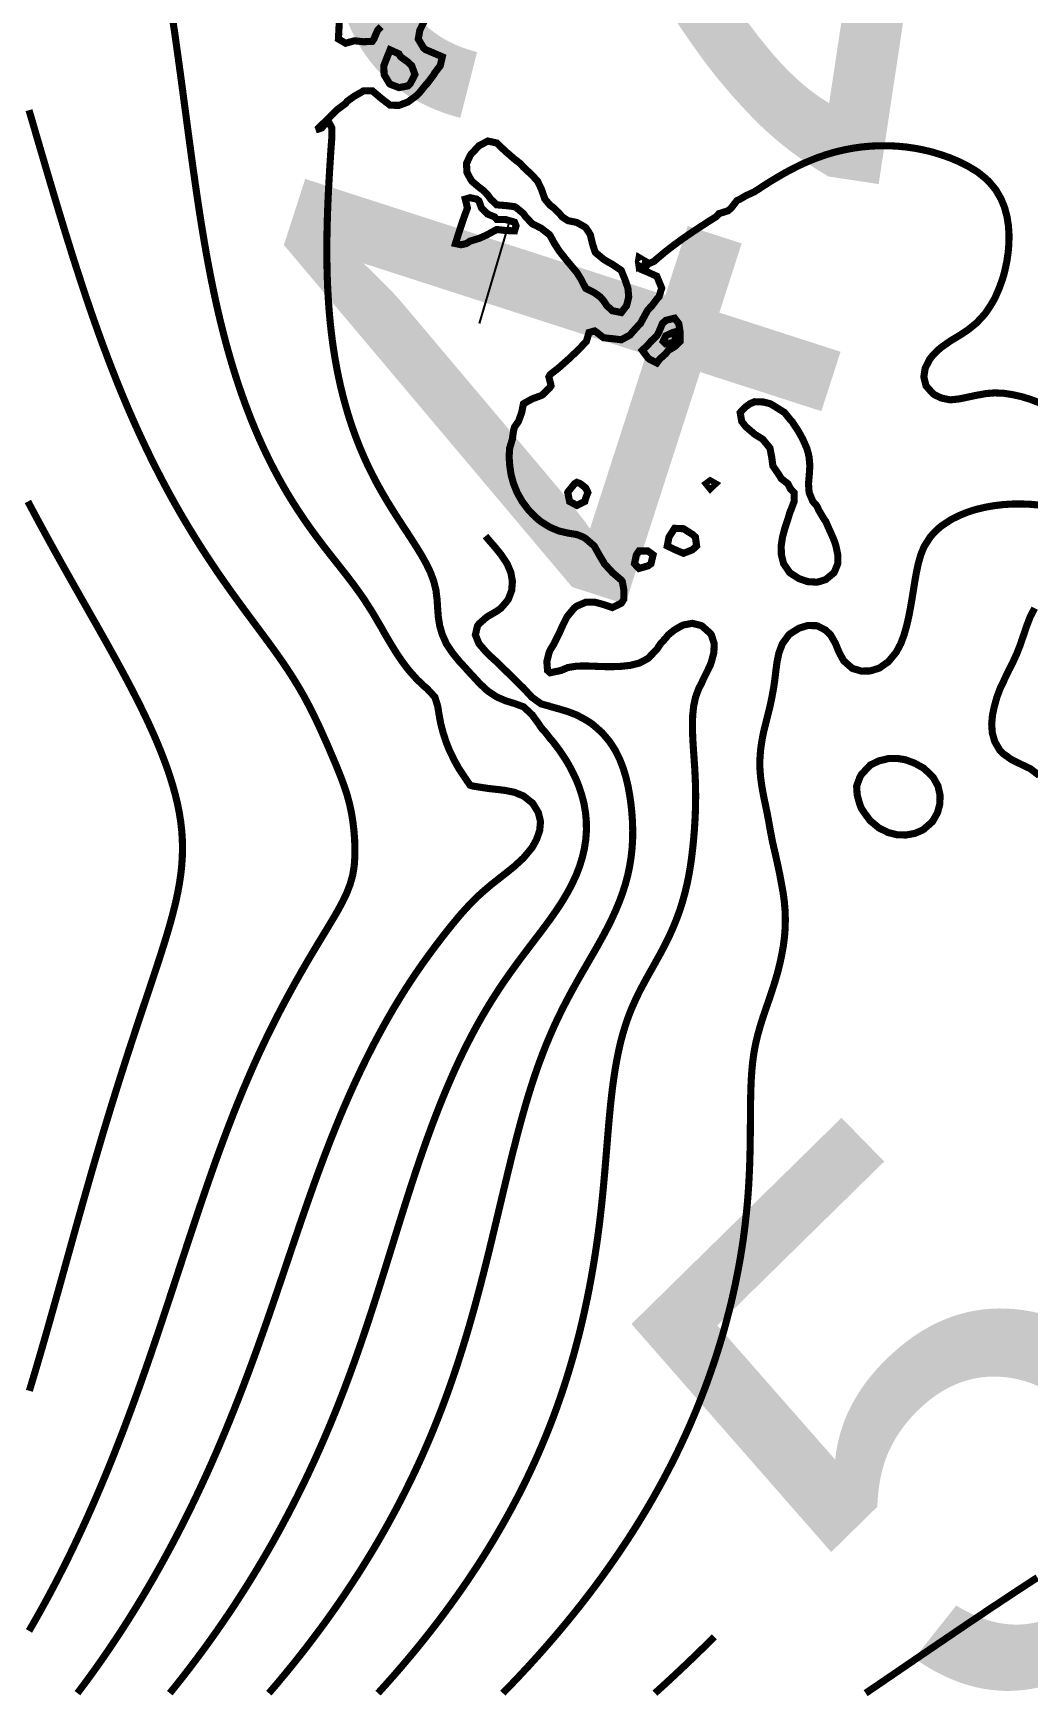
# Model space of a CAD drawing. Extents: x 570309 to 580772, y 150222 to 156182.
# Drawn here: x 572062 to 573181, y 150242 to 152113 of the extents above; entities that cross this region are included whole.
import ezdxf
from ezdxf.enums import TextEntityAlignment as Align

# ---------------------------------------------------------------- set-up
doc = ezdxf.new("R2010")
doc.units = 0
for name, color, linetype in [('Contour_Annotations', 2, 'CONTINUOUS'), ('Contour_Hachures', 3, 'CONTINUOUS'), ('Contour_Lines', 1, 'CONTINUOUS')]:
    doc.layers.add(name, color=color, linetype=linetype)
doc.styles.get("Standard").update_dxf_attribs({"font": 'txt', "width": 1.371482})

msp = doc.modelspace()

# ---------------------------------------------------------------- linework, layer by layer
at = {"layer": 'Contour_Hachures', "color": 7}
msp.add_line((572597.74, 151902.18), (572563.57, 151786.57), dxfattribs=at)
at = {"layer": 'Contour_Lines', "color": 7, "const_width": 8, "flags": 128}
for points in [[(572111.69, 150245.68), (572113.28, 150247.8), (572119.2, 150255.68), (572123.28, 150261.26), (572126.55, 150265.69), (572133.29, 150275.09), (572133.72, 150275.69), (572140.74, 150285.7), (572143.29, 150289.43), (572147.61, 150295.7), (572153.29, 150304.18), (572154.32, 150305.7), (572160.9, 150315.71), (572163.3, 150319.46), (572167.33, 150325.71), (572173.3, 150335.2), (572173.63, 150335.72), (572179.8, 150345.72), (572183.31, 150351.55), (572185.84, 150355.73), (572191.75, 150365.73), (572193.31, 150368.43), (572197.55, 150375.74), (572203.22, 150385.74), (572203.31, 150385.91), (572208.79, 150395.75), (572213.32, 150404.08), (572214.23, 150405.75), (572219.58, 150415.75), (572223.32, 150422.92), (572224.81, 150425.76), (572229.94, 150435.76), (572233.33, 150442.5), (572234.97, 150445.77), (572239.9, 150455.77), (572243.33, 150462.87), (572244.74, 150465.78), (572249.48, 150475.78), (572253.34, 150484.08), (572254.13, 150485.79), (572258.7, 150495.79), (572263.17, 150505.79), (572263.34, 150506.18), (572267.57, 150515.8), (572271.88, 150525.8), (572273.34, 150529.27), (572276.12, 150535.81), (572280.28, 150545.81), (572283.35, 150553.33), (572284.36, 150555.82), (572288.38, 150565.82), (572292.34, 150575.83), (572293.35, 150578.44), (572296.23, 150585.83), (572300.05, 150595.84), (572303.36, 150604.59), (572303.83, 150605.84), (572307.54, 150615.84), (572311.21, 150625.85), (572313.36, 150631.78), (572314.84, 150635.85), (572318.41, 150645.86), (572321.95, 150655.86), (572323.36, 150659.88), (572325.46, 150665.87), (572328.93, 150675.87), (572332.38, 150685.88), (572333.37, 150688.76), (572335.8, 150695.88), (572339.21, 150705.89), (572342.61, 150715.89), (572343.37, 150718.14), (572345.99, 150725.89), (572349.37, 150735.9), (572352.76, 150745.9), (572353.38, 150747.7), (572356.15, 150755.91), (572359.56, 150765.91), (572362.99, 150775.92), (572363.38, 150777.04), (572366.44, 150785.92), (572369.92, 150795.93), (572373.38, 150805.75), (572373.45, 150805.93), (572377, 150815.93), (572380.61, 150825.94), (572383.39, 150833.49), (572384.28, 150835.94), (572388.01, 150845.95), (572391.81, 150855.95), (572393.39, 150860.02), (572395.68, 150865.96), (572399.64, 150875.96), (572403.4, 150885.22), (572403.7, 150885.97), (572407.83, 150895.97), (572412.08, 150905.98), (572413.4, 150908.98), (572416.44, 150915.98), (572420.91, 150925.98), (572423.4, 150931.4), (572425.5, 150935.99), (572430.22, 150945.99), (572433.41, 150952.54), (572435.08, 150956), (572440.07, 150966), (572443.41, 150972.49), (572445.21, 150976.01), (572450.5, 150986.01), (572453.42, 150991.35), (572455.96, 150996.02), (572461.59, 151006.02), (572463.42, 151009.17), (572467.39, 151016.03), (572473.42, 151026.02), (572473.43, 151026.03), (572479.64, 151036.03), (572483.43, 151041.9), (572486.1, 151046.04), (572492.82, 151056.04), (572493.43, 151056.93), (572499.75, 151066.05), (572503.44, 151071.19), (572506.94, 151076.05), (572513.44, 151084.82), (572514.37, 151086.06), (572522, 151096.06), (572523.44, 151097.93), (572529.87, 151106.07), (572533.45, 151110.54), (572538.04, 151116.07), (572543.45, 151122.46), (572546.68, 151126.07), (572553.46, 151133.43), (572556.06, 151136.08), (572563.46, 151143.26), (572566.54, 151146.08), (572573.46, 151152.04), (572578.32, 151156.09), (572583.47, 151160.1), (572591.03, 151166.09), (572593.47, 151167.91), (572603.48, 151176.03), (572603.55, 151176.1), (572613.48, 151185.26), (572614.21, 151186.1), (572622.52, 151196.11), (572623.48, 151197.41), (572628.23, 151206.11), (572631.72, 151216.12), (572632.67, 151226.12), (572630.29, 151236.12), (572624.27, 151246.13), (572623.48, 151247.09), (572613.48, 151255.05), (572610.65, 151256.13), (572603.48, 151259.08), (572593.47, 151261.16), (572583.47, 151262.37), (572573.46, 151263.5), (572563.46, 151265.04), (572556.57, 151266.14), (572553.46, 151267.04), (572547.21, 151276.14), (572543.45, 151281.96), (572540.65, 151286.15), (572535.06, 151296.15), (572533.45, 151299.78), (572530.27, 151306.16), (572526.29, 151316.16), (572523.44, 151325.06), (572523.05, 151326.17), (572520.46, 151336.17), (572518.58, 151346.17), (572516.96, 151356.18), (572513.86, 151366.18), (572513.44, 151366.68), (572504.59, 151376.19), (572503.44, 151376.92), (572493.58, 151386.19), (572493.43, 151386.33), (572484.7, 151396.2), (572483.43, 151397.74), (572477.08, 151406.2), (572473.42, 151411.56), (572470.32, 151416.21), (572464.17, 151426.21), (572463.42, 151427.52), (572458.21, 151436.21), (572453.42, 151444.77), (572452.55, 151446.22), (572446.66, 151456.22), (572443.41, 151461.76), (572440.57, 151466.23), (572434.12, 151476.23), (572433.41, 151477.3), (572427.1, 151486.24), (572423.4, 151491.36), (572419.71, 151496.24), (572413.4, 151504.51), (572412.03, 151506.25), (572404.15, 151516.25), (572403.4, 151517.22), (572396.23, 151526.26), (572393.39, 151529.92), (572388.44, 151536.26), (572383.39, 151542.95), (572380.88, 151546.26), (572373.59, 151556.27), (572373.38, 151556.56), (572366.56, 151566.27), (572363.38, 151571.02), (572359.86, 151576.28), (572353.49, 151586.28), (572353.38, 151586.48), (572347.39, 151596.29), (572343.37, 151603.24), (572341.6, 151606.29), (572336.08, 151616.3), (572333.37, 151621.47), (572330.82, 151626.3), (572325.81, 151636.31), (572323.36, 151641.45), (572321.04, 151646.31), (572316.48, 151656.31), (572313.36, 151663.55), (572312.15, 151666.32), (572308, 151676.32), (572304.06, 151686.33), (572303.36, 151688.23), (572300.29, 151696.33), (572296.69, 151706.34), (572293.35, 151716.11), (572293.27, 151716.34), (572289.98, 151726.35), (572286.85, 151736.35), (572283.87, 151746.35), (572283.35, 151748.21), (572281.01, 151756.36), (572278.27, 151766.36), (572275.66, 151776.37), (572273.34, 151785.68), (572273.17, 151786.37), (572270.76, 151796.38), (572268.47, 151806.38), (572266.27, 151816.39), (572264.16, 151826.39), (572263.34, 151830.49), (572262.13, 151836.4), (572260.18, 151846.4), (572258.3, 151856.4), (572256.49, 151866.41), (572254.75, 151876.41), (572253.34, 151884.79), (572253.06, 151886.42), (572251.41, 151896.42), (572249.82, 151906.43), (572248.28, 151916.43), (572246.77, 151926.44), (572245.3, 151936.44), (572243.86, 151946.45), (572243.33, 151950.26), (572242.45, 151956.45), (572241.06, 151966.45), (572239.68, 151976.46), (572238.33, 151986.46), (572236.98, 151996.47), (572235.65, 152006.47), (572234.32, 152016.48), (572233.33, 152023.96), (572232.99, 152026.48), (572231.65, 152036.49), (572230.32, 152046.49), (572228.98, 152056.49), (572227.62, 152066.5), (572226.26, 152076.5), (572224.88, 152086.51), (572223.49, 152096.51), (572223.32, 152097.7), (572222.07, 152106.52), (572220.64, 152116.52), (572219.18, 152126.53)], [(572215.62, 150245.68), (572223.32, 150255.25), (572223.67, 150255.68), (572231.55, 150265.69), (572233.33, 150268), (572239.27, 150275.69), (572243.33, 150281.09), (572246.82, 150285.7), (572253.34, 150294.53), (572254.21, 150295.7), (572261.44, 150305.7), (572263.34, 150308.39), (572268.53, 150315.71), (572273.34, 150322.67), (572275.46, 150325.71), (572282.25, 150335.72), (572283.35, 150337.38), (572288.9, 150345.72), (572293.35, 150352.59), (572295.4, 150355.73), (572301.76, 150365.73), (572303.36, 150368.3), (572307.99, 150375.74), (572313.36, 150384.55), (572314.08, 150385.74), (572320.05, 150395.75), (572323.36, 150401.44), (572325.89, 150405.75), (572331.59, 150415.75), (572333.37, 150418.95), (572337.18, 150425.76), (572342.63, 150435.76), (572343.37, 150437.16), (572347.97, 150445.77), (572353.18, 150455.77), (572353.38, 150456.15), (572358.29, 150465.78), (572363.27, 150475.78), (572363.38, 150476.01), (572368.14, 150485.79), (572372.9, 150495.79), (572373.38, 150496.83), (572377.55, 150505.79), (572382.1, 150515.8), (572383.39, 150518.71), (572386.54, 150525.8), (572390.88, 150535.81), (572393.39, 150541.74), (572395.12, 150545.81), (572399.27, 150555.82), (572403.32, 150565.82), (572403.4, 150566.02), (572407.28, 150575.83), (572411.16, 150585.83), (572413.4, 150591.74), (572414.95, 150595.84), (572418.67, 150605.84), (572422.3, 150615.84), (572423.4, 150618.92), (572425.87, 150625.85), (572429.37, 150635.85), (572432.81, 150645.86), (572433.41, 150647.63), (572436.19, 150655.86), (572439.52, 150665.87), (572442.79, 150675.87), (572443.41, 150677.78), (572446.03, 150685.88), (572449.23, 150695.88), (572452.4, 150705.89), (572453.42, 150709.13), (572455.54, 150715.89), (572458.66, 150725.89), (572461.76, 150735.9), (572463.42, 150741.23), (572464.86, 150745.9), (572467.96, 150755.91), (572471.06, 150765.91), (572473.42, 150773.48), (572474.18, 150775.92), (572477.31, 150785.92), (572480.47, 150795.93), (572483.43, 150805.2), (572483.66, 150805.93), (572486.88, 150815.93), (572490.16, 150825.94), (572493.43, 150835.76), (572493.49, 150835.94), (572496.88, 150845.95), (572500.33, 150855.95), (572503.44, 150864.72), (572503.87, 150865.96), (572507.48, 150875.96), (572511.19, 150885.97), (572513.44, 150891.85), (572515, 150895.97), (572518.9, 150905.98), (572522.95, 150915.98), (572523.44, 150917.16), (572527.1, 150925.98), (572531.4, 150935.99), (572533.45, 150940.57), (572535.84, 150945.99), (572540.44, 150956), (572543.45, 150962.25), (572545.23, 150966), (572550.19, 150976.01), (572553.46, 150982.28), (572555.37, 150986.01), (572560.76, 150996.02), (572563.46, 151000.79), (572566.38, 151006.02), (572572.28, 151016.03), (572573.46, 151017.94), (572578.41, 151026.03), (572583.47, 151033.87), (572584.84, 151036.03), (572591.54, 151046.04), (572593.47, 151048.78), (572598.5, 151056.04), (572603.48, 151062.87), (572605.74, 151066.05), (572613.21, 151076.05), (572613.48, 151076.4), (572620.76, 151086.06), (572623.48, 151089.54), (572628.38, 151096.06), (572633.49, 151102.69), (572635.96, 151106.07), (572643.37, 151116.07), (572643.49, 151116.23), (572650.34, 151126.07), (572653.5, 151130.71), (572656.9, 151136.08), (572662.91, 151146.08), (572663.5, 151147.12), (572668.19, 151156.09), (572672.84, 151166.09), (572673.5, 151167.73), (572676.68, 151176.1), (572679.77, 151186.1), (572682.08, 151196.11), (572683.51, 151205.52), (572683.6, 151206.11), (572684.31, 151216.12), (572684.22, 151226.12), (572683.51, 151234.11), (572683.33, 151236.12), (572681.62, 151246.13), (572679.08, 151256.13), (572675.75, 151266.14), (572673.5, 151271.7), (572671.59, 151276.14), (572666.62, 151286.15), (572663.5, 151291.67), (572660.83, 151296.15), (572654.19, 151306.16), (572653.5, 151307.04), (572646.6, 151316.16), (572643.49, 151319.59), (572638.49, 151326.17), (572633.49, 151331.63), (572630.59, 151336.17), (572623.48, 151345.93), (572623.38, 151346.17), (572613.48, 151355.4), (572610.99, 151356.18), (572603.48, 151359.01), (572593.47, 151362.02), (572583.84, 151366.18), (572583.47, 151366.38), (572573.46, 151372.94), (572569.88, 151376.19), (572563.46, 151382.28), (572559.96, 151386.19), (572553.46, 151393.15), (572550.7, 151396.2), (572543.45, 151404.19), (572541.52, 151406.2), (572533.45, 151416.08), (572533.34, 151416.21), (572526.71, 151426.21), (572523.44, 151433.74), (572522.24, 151436.21), (572519.29, 151446.22), (572517.7, 151456.22), (572516.92, 151466.23), (572516.31, 151476.23), (572515.07, 151486.24), (572513.44, 151493.01), (572512.64, 151496.24), (572508.96, 151506.25), (572504.14, 151516.25), (572503.44, 151517.5), (572498.52, 151526.26), (572493.43, 151534.57), (572492.38, 151536.26), (572485.94, 151546.26), (572483.43, 151550.13), (572479.37, 151556.27), (572473.42, 151565.44), (572472.88, 151566.27), (572466.46, 151576.28), (572463.42, 151581.27), (572460.3, 151586.28), (572454.42, 151596.29), (572453.42, 151598.11), (572448.82, 151606.29), (572443.59, 151616.3), (572443.41, 151616.67), (572438.64, 151626.3), (572434.06, 151636.31), (572433.41, 151637.86), (572429.76, 151646.31), (572425.8, 151656.31), (572423.4, 151662.88), (572422.12, 151666.32), (572418.71, 151676.32), (572415.58, 151686.33), (572413.4, 151693.96), (572412.7, 151696.33), (572410.05, 151706.34), (572407.63, 151716.34), (572405.43, 151726.35), (572403.44, 151736.35), (572403.4, 151736.6), (572401.63, 151746.35), (572400.01, 151756.36), (572398.58, 151766.36), (572397.31, 151776.37), (572396.2, 151786.37), (572395.25, 151796.38), (572394.44, 151806.38), (572393.78, 151816.39), (572393.39, 151823.63), (572393.24, 151826.39), (572392.83, 151836.4), (572392.54, 151846.4), (572392.36, 151856.4), (572392.28, 151866.41), (572392.3, 151876.41), (572392.42, 151886.42), (572392.62, 151896.42), (572392.9, 151906.43), (572393.25, 151916.43), (572393.39, 151919.99), (572393.66, 151926.44), (572394.14, 151936.44), (572394.67, 151946.45), (572395.24, 151956.45), (572395.86, 151966.45), (572396.51, 151976.46), (572397.18, 151986.46), (572397.98, 151996.47), (572397.93, 152006.47), (572393.39, 152014.91), (572386.51, 152006.47), (572383.39, 152005.47), (572383.04, 152006.47), (572383.39, 152006.81), (572393.25, 152016.48), (572393.39, 152016.62), (572403.21, 152026.48), (572403.4, 152026.65), (572413.4, 152034.06), (572415.18, 152036.49), (572423.4, 152042.36), (572430.77, 152046.49), (572433.41, 152048.12), (572443.41, 152048.3), (572445.5, 152046.49), (572453.42, 152039.77), (572457.73, 152036.49), (572463.42, 152032.12), (572473.42, 152031.86), (572483.43, 152035.68), (572484.57, 152036.49), (572493.43, 152043), (572496.73, 152046.49), (572503.44, 152054.78), (572505.17, 152056.49), (572512.7, 152066.5), (572513.44, 152068.14), (572519.86, 152076.5), (572522.17, 152086.51), (572513.44, 152090.31), (572503.44, 152094.51), (572501.09, 152096.51), (572495.14, 152106.52), (572496.9, 152116.52), (572501.88, 152126.53)], [(572453.42, 152120.32), (572449.47, 152116.52), (572445.14, 152106.52), (572443.41, 152103.92), (572433.41, 152103.44), (572423.4, 152104.56), (572413.4, 152101.8), (572405.3, 152106.52), (572405.82, 152116.52), (572406.3, 152126.53)], [(572463.42, 152055.77), (572462.69, 152056.49), (572456.69, 152066.5), (572456.36, 152076.5), (572460.29, 152086.51), (572463.42, 152094.36), (572473.42, 152089.82), (572475.25, 152086.51), (572483.43, 152080.65), (572487.76, 152076.5), (572491.39, 152066.5), (572486.17, 152056.49), (572483.43, 152053.8), (572473.42, 152051.85), (572463.42, 152055.77)], [(572057.16, 150315.71), (572062.95, 150325.71), (572063.26, 150326.26), (572068.62, 150335.72), (572073.26, 150344.1), (572074.16, 150345.72), (572079.59, 150355.73), (572083.27, 150362.65), (572084.91, 150365.73), (572090.12, 150375.74), (572093.27, 150381.93), (572095.22, 150385.74), (572100.22, 150395.75), (572103.27, 150402), (572105.12, 150405.75), (572109.92, 150415.75), (572113.28, 150422.89), (572114.63, 150425.76), (572119.25, 150435.76), (572123.28, 150444.66), (572123.79, 150445.77), (572128.24, 150455.77), (572132.61, 150465.78), (572133.29, 150467.37), (572136.89, 150475.78), (572141.11, 150485.79), (572143.29, 150491.06), (572145.25, 150495.79), (572149.32, 150505.79), (572153.29, 150515.71), (572153.33, 150515.8), (572157.27, 150525.8), (572161.15, 150535.81), (572163.3, 150541.43), (572164.97, 150545.81), (572168.74, 150555.82), (572172.45, 150565.82), (572173.3, 150568.14), (572176.11, 150575.83), (572179.73, 150585.83), (572183.31, 150595.83), (572183.31, 150595.84), (572186.83, 150605.84), (572190.33, 150615.84), (572193.31, 150624.46), (572193.79, 150625.85), (572197.21, 150635.85), (572200.61, 150645.86), (572203.31, 150653.88), (572203.98, 150655.86), (572207.33, 150665.87), (572210.66, 150675.87), (572213.32, 150683.89), (572213.98, 150685.88), (572217.27, 150695.88), (572220.57, 150705.89), (572223.32, 150714.26), (572223.86, 150715.89), (572227.14, 150725.89), (572230.42, 150735.9), (572233.33, 150744.7), (572233.72, 150745.9), (572237.01, 150755.91), (572240.33, 150765.91), (572243.33, 150774.91), (572243.67, 150775.92), (572247.01, 150785.92), (572250.39, 150795.93), (572253.34, 150804.55), (572253.81, 150805.93), (572257.24, 150815.93), (572260.72, 150825.94), (572263.34, 150833.36), (572264.25, 150835.94), (572267.81, 150845.95), (572271.44, 150855.95), (572273.34, 150861.11), (572275.12, 150865.96), (572278.87, 150875.96), (572282.69, 150885.97), (572283.35, 150887.66), (572286.57, 150895.97), (572290.54, 150905.98), (572293.35, 150912.9), (572294.6, 150915.98), (572298.74, 150925.98), (572302.99, 150935.99), (572303.36, 150936.83), (572307.32, 150945.99), (572311.79, 150956), (572313.36, 150959.45), (572316.35, 150966), (572321.04, 150976.01), (572323.36, 150980.84), (572325.85, 150986.01), (572330.79, 150996.02), (572333.37, 151001.12), (572335.85, 151006.02), (572341.03, 151016.03), (572343.37, 151020.43), (572346.34, 151026.03), (572351.78, 151036.03), (572353.38, 151038.91), (572357.32, 151046.04), (572363.01, 151056.04), (572363.38, 151056.69), (572368.77, 151066.05), (572373.38, 151073.88), (572374.67, 151076.05), (572380.64, 151086.06), (572383.39, 151090.61), (572386.69, 151096.06), (572392.79, 151106.07), (572393.39, 151107.07), (572398.78, 151116.07), (572403.4, 151123.97), (572404.61, 151126.07), (572410.01, 151136.08), (572413.4, 151143.12), (572414.79, 151146.08), (572418.64, 151156.09), (572421.39, 151166.09), (572423.03, 151176.1), (572423.4, 151181.01), (572423.76, 151186.1), (572423.88, 151196.11), (572423.51, 151206.11), (572423.4, 151207.5), (572422.73, 151216.12), (572421.57, 151226.12), (572419.95, 151236.12), (572417.8, 151246.13), (572415.08, 151256.13), (572413.4, 151261.39), (572411.8, 151266.14), (572408.09, 151276.14), (572404.12, 151286.15), (572403.4, 151287.93), (572399.92, 151296.15), (572395.64, 151306.16), (572393.39, 151311.41), (572391.28, 151316.16), (572386.81, 151326.17), (572383.39, 151333.71), (572382.23, 151336.17), (572377.41, 151346.17), (572373.38, 151354.25), (572372.39, 151356.18), (572367.01, 151366.18), (572363.38, 151372.61), (572361.31, 151376.19), (572355.23, 151386.19), (572353.38, 151389.1), (572348.79, 151396.2), (572343.37, 151404.24), (572342.04, 151406.2), (572335.01, 151416.21), (572333.37, 151418.47), (572327.77, 151426.21), (572323.36, 151432.18), (572320.4, 151436.21), (572313.36, 151445.7), (572312.98, 151446.22), (572305.53, 151456.22), (572303.36, 151459.14), (572298.14, 151466.23), (572293.35, 151472.75), (572290.83, 151476.23), (572283.64, 151486.24), (572283.35, 151486.65), (572276.56, 151496.24), (572273.34, 151500.88), (572269.64, 151506.25), (572263.34, 151515.58), (572262.89, 151516.25), (572256.27, 151526.26), (572253.34, 151530.8), (572249.82, 151536.26), (572243.55, 151546.26), (572243.33, 151546.62), (572237.41, 151556.27), (572233.33, 151563.11), (572231.44, 151566.27), (572225.62, 151576.28), (572223.32, 151580.34), (572219.96, 151586.28), (572214.45, 151596.29), (572213.32, 151598.39), (572209.06, 151606.29), (572203.84, 151616.3), (572203.31, 151617.33), (572198.72, 151626.3), (572193.76, 151636.31), (572193.31, 151637.24), (572188.9, 151646.31), (572184.18, 151656.31), (572183.31, 151658.23), (572179.56, 151666.32), (572175.06, 151676.32), (572173.3, 151680.35), (572170.66, 151686.33), (572166.37, 151696.33), (572163.3, 151703.69), (572162.18, 151706.34), (572158.07, 151716.34), (572154.07, 151726.35), (572153.29, 151728.33), (572150.13, 151736.35), (572146.28, 151746.35), (572143.29, 151754.33), (572142.52, 151756.36), (572138.81, 151766.36), (572135.19, 151776.37), (572133.29, 151781.74), (572131.62, 151786.37), (572128.11, 151796.38), (572124.67, 151806.38), (572123.28, 151810.52), (572121.28, 151816.39), (572117.94, 151826.39), (572114.65, 151836.4), (572113.28, 151840.67), (572111.4, 151846.4), (572108.19, 151856.4), (572105.03, 151866.41), (572103.27, 151872.05), (572101.9, 151876.41), (572098.79, 151886.42), (572095.72, 151896.42), (572093.27, 151904.49), (572092.67, 151906.43), (572089.64, 151916.43), (572086.64, 151926.44), (572083.66, 151936.44), (572083.27, 151937.78), (572080.68, 151946.45), (572077.72, 151956.45), (572074.78, 151966.45), (572073.26, 151971.67), (572071.84, 151976.46), (572068.91, 151986.46), (572065.98, 151996.47), (572063.26, 152005.81), (572063.06, 152006.47), (572060.13, 152016.48), (572057.2, 152026.48)], [(573193.72, 151697.39), (573183.71, 151701.2), (573173.71, 151704.26), (573164.31, 151706.34), (573163.7, 151706.5), (573153.7, 151708.03), (573143.69, 151708.44), (573133.69, 151707.67), (573126.75, 151706.34), (573123.69, 151705.87), (573113.68, 151703.73), (573103.68, 151701.65), (573093.67, 151700.61), (573083.67, 151702.64), (573075.94, 151706.34), (573073.67, 151708.19), (573066.41, 151716.34), (573063.94, 151726.35), (573065.46, 151736.35), (573070.57, 151746.35), (573073.67, 151750.2), (573079.65, 151756.36), (573083.67, 151759.73), (573093.03, 151766.36), (573093.67, 151766.79), (573103.68, 151772.83), (573109.07, 151776.37), (573113.68, 151779.42), (573122.26, 151786.37), (573123.69, 151787.59), (573131.8, 151796.38), (573133.69, 151798.63), (573138.86, 151806.38), (573143.69, 151814.75), (573144.47, 151816.39), (573148.79, 151826.39), (573152.39, 151836.4), (573153.7, 151840.71), (573155.19, 151846.4), (573157.3, 151856.4), (573158.79, 151866.41), (573159.63, 151876.41), (573159.76, 151886.42), (573159.11, 151896.42), (573157.55, 151906.43), (573154.92, 151916.43), (573153.7, 151919.57), (573150.91, 151926.44), (573145.15, 151936.44), (573143.69, 151938.36), (573136.89, 151946.45), (573133.69, 151949.44), (573125.03, 151956.45), (573123.69, 151957.38), (573113.68, 151963.46), (573107.8, 151966.45), (573103.68, 151968.51), (573093.67, 151972.74), (573083.67, 151976.26), (573082.94, 151976.46), (573073.67, 151979.28), (573063.66, 151981.73), (573053.66, 151983.65), (573043.65, 151985.08), (573033.65, 151986.02), (573024.16, 151986.46), (573023.65, 151986.49), (573013.64, 151986.48), (573013.22, 151986.46), (573003.64, 151986), (572993.63, 151985.05), (572983.63, 151983.61), (572973.63, 151981.68), (572963.62, 151979.24), (572954.13, 151976.46), (572953.62, 151976.3), (572943.61, 151972.79), (572933.61, 151968.78), (572928.35, 151966.45), (572923.61, 151964.22), (572913.6, 151959.15), (572908.6, 151956.45), (572903.6, 151953.6), (572893.59, 151947.67), (572891.59, 151946.45), (572883.59, 151941.4), (572876.04, 151936.44), (572873.59, 151934.81), (572863.58, 151930.2), (572857.24, 151926.44), (572853.58, 151924.73), (572847.27, 151916.43), (572843.57, 151913.25), (572833.57, 151910.15), (572829.94, 151906.43), (572823.57, 151902.45), (572814.3, 151896.42), (572813.56, 151895.96), (572803.56, 151889.39), (572799.3, 151886.42), (572793.55, 151882.54), (572785.12, 151876.41), (572783.55, 151875.3), (572773.55, 151867.58), (572772.13, 151866.41), (572763.54, 151859.21), (572760.47, 151856.4), (572753.54, 151853.45), (572748.29, 151846.4), (572753.54, 151844.21), (572763.54, 151839.62), (572764.84, 151836.4), (572769.01, 151826.39), (572765.93, 151816.39), (572763.54, 151813.92), (572757.92, 151806.38), (572753.54, 151801.96), (572750.41, 151796.38), (572745, 151786.37), (572743.53, 151785.06), (572735.72, 151776.37), (572733.53, 151773.61), (572723.53, 151768.18), (572713.52, 151769.41), (572703.52, 151770.51), (572696.15, 151776.37), (572693.51, 151778.14), (572687.21, 151776.37), (572684.27, 151766.36), (572683.51, 151765.58), (572674.79, 151756.36), (572673.5, 151755.17), (572664.15, 151746.35), (572663.5, 151745.82), (572653.5, 151736.92), (572652.93, 151736.35), (572643.49, 151729.07), (572642.07, 151726.35), (572643.49, 151721.02), (572644.52, 151716.34), (572643.49, 151714.81), (572634.99, 151706.34), (572633.49, 151705.47), (572623.48, 151701.8), (572613.64, 151696.33), (572613.48, 151696.18), (572611.46, 151686.33), (572607.86, 151676.32), (572603.48, 151670.12), (572602.38, 151666.32), (572600.96, 151656.31), (572597.97, 151646.31), (572597.31, 151636.31), (572598.07, 151626.3), (572599.58, 151616.3), (572602.32, 151606.29), (572603.48, 151603.5), (572606.37, 151596.29), (572612.01, 151586.28), (572613.48, 151584.29), (572619.55, 151576.28), (572623.48, 151572.17), (572629.81, 151566.27), (572633.49, 151563.37), (572643.49, 151557.2), (572645.66, 151556.27), (572653.5, 151553.05), (572663.5, 151550.74), (572673.5, 151549.09), (572680.78, 151546.26), (572683.51, 151544.51), (572693.07, 151536.26), (572693.51, 151535.52), (572698.65, 151526.26), (572703.52, 151518.18), (572704.46, 151516.25), (572713.52, 151506.45), (572713.68, 151506.25), (572723.53, 151497.82), (572724.69, 151496.24), (572726.53, 151486.24), (572726.34, 151476.23), (572723.53, 151471.87), (572713.52, 151466.96), (572703.52, 151470.37), (572693.51, 151473.08), (572683.51, 151472.89), (572673.5, 151468.61), (572670.48, 151466.23), (572663.5, 151457.83), (572662.33, 151456.22), (572657.34, 151446.22), (572653.5, 151437.58), (572652.8, 151436.21), (572647.85, 151426.21), (572643.49, 151419.03), (572642.32, 151416.21), (572639.81, 151406.2), (572640.56, 151396.2), (572643.49, 151393.61), (572653.5, 151395.67), (572655.77, 151396.2), (572663.5, 151399.48), (572673.5, 151401.07), (572683.51, 151401.27), (572693.51, 151400.91), (572703.52, 151400.53), (572713.52, 151400.44), (572723.53, 151400.82), (572733.53, 151401.95), (572743.53, 151404.45), (572747.23, 151406.2), (572753.54, 151409.69), (572759.92, 151416.21), (572763.54, 151419.81), (572767.65, 151426.21), (572773.55, 151432.56), (572776.43, 151436.21), (572783.55, 151441.91), (572791.06, 151446.22), (572793.55, 151447.38), (572803.56, 151449.22), (572813.56, 151446.65), (572814.32, 151446.22), (572823.57, 151438.02), (572824.88, 151436.21), (572828.11, 151426.21), (572827.66, 151416.21), (572825.06, 151406.2), (572823.57, 151402.09), (572820.75, 151396.2), (572815.73, 151386.19), (572813.56, 151381.13), (572810.81, 151376.19), (572807.11, 151366.18), (572804.97, 151356.18), (572803.9, 151346.17), (572803.56, 151336.17), (572803.71, 151326.17), (572804.17, 151316.16), (572804.81, 151306.16), (572805.5, 151296.15), (572806.16, 151286.15), (572806.7, 151276.14), (572807.05, 151266.14), (572807.19, 151256.13), (572807.13, 151246.13), (572806.85, 151236.12), (572806.38, 151226.12), (572805.72, 151216.12), (572804.9, 151206.11), (572803.9, 151196.11), (572803.56, 151193.32), (572802.71, 151186.1), (572801.3, 151176.1), (572799.61, 151166.09), (572797.59, 151156.09), (572795.18, 151146.08), (572793.55, 151140.28), (572792.4, 151136.08), (572789.24, 151126.07), (572785.57, 151116.07), (572783.55, 151111.19), (572781.47, 151106.07), (572776.93, 151096.06), (572773.55, 151089.36), (572771.92, 151086.06), (572766.61, 151076.05), (572763.54, 151070.63), (572761.04, 151066.05), (572755.39, 151056.04), (572753.54, 151052.79), (572749.86, 151046.04), (572744.53, 151036.03), (572743.53, 151034.04), (572739.66, 151026.03), (572735.21, 151016.03), (572733.53, 151011.77), (572731.28, 151006.02), (572727.86, 150996.02), (572724.86, 150986.01), (572723.53, 150980.82), (572722.28, 150976.01), (572720.06, 150966), (572718.12, 150956), (572716.41, 150945.99), (572714.9, 150935.99), (572713.55, 150925.98), (572713.52, 150925.74), (572712.37, 150915.98), (572711.31, 150905.98), (572710.33, 150895.97), (572709.42, 150885.97), (572708.57, 150875.96), (572707.74, 150865.96), (572706.93, 150855.95), (572706.11, 150845.95), (572705.28, 150835.94), (572704.4, 150825.94), (572703.52, 150816.32), (572703.48, 150815.93), (572702.53, 150805.93), (572701.5, 150795.93), (572700.4, 150785.92), (572699.23, 150775.92), (572697.96, 150765.91), (572696.6, 150755.91), (572695.15, 150745.9), (572693.6, 150735.9), (572693.51, 150735.38), (572691.98, 150725.89), (572690.25, 150715.89), (572688.42, 150705.89), (572686.48, 150695.88), (572684.43, 150685.88), (572683.51, 150681.62), (572682.28, 150675.87), (572680.03, 150665.87), (572677.65, 150655.86), (572675.14, 150645.86), (572673.5, 150639.64), (572672.52, 150635.85), (572669.79, 150625.85), (572666.91, 150615.84), (572663.9, 150605.84), (572663.5, 150604.58), (572660.77, 150595.84), (572657.5, 150585.83), (572654.08, 150575.83), (572653.5, 150574.2), (572650.53, 150565.82), (572646.83, 150555.82), (572643.49, 150547.18), (572642.97, 150545.81), (572638.98, 150535.81), (572634.82, 150525.8), (572633.49, 150522.73), (572630.51, 150515.8), (572626.05, 150505.79), (572623.48, 150500.27), (572621.42, 150495.79), (572616.63, 150485.79), (572613.48, 150479.43), (572611.68, 150475.78), (572606.57, 150465.78), (572603.48, 150459.93), (572601.29, 150455.77), (572595.84, 150445.77), (572593.47, 150441.57), (572590.22, 150435.76), (572584.43, 150425.76), (572583.47, 150424.15), (572578.48, 150415.75), (572573.46, 150407.59), (572572.34, 150405.75), (572566.04, 150395.75), (572563.46, 150391.78), (572559.56, 150385.74), (572553.46, 150376.59), (572552.89, 150375.74), (572546.07, 150365.73), (572543.45, 150362.01), (572539.06, 150355.73), (572533.45, 150347.94), (572531.86, 150345.72), (572524.49, 150335.72), (572523.44, 150334.34), (572516.94, 150325.71), (572513.44, 150321.2), (572509.21, 150315.71), (572503.44, 150308.43), (572501.29, 150305.7), (572493.43, 150296.02), (572493.18, 150295.7), (572484.89, 150285.7), (572483.43, 150283.98), (572476.42, 150275.69), (572473.42, 150272.25), (572467.75, 150265.69), (572463.42, 150260.81), (572458.89, 150255.68), (572453.42, 150249.64), (572449.84, 150245.68)], [(572713.52, 151800.83), (572707.45, 151806.38), (572703.52, 151812.22), (572699.88, 151816.39), (572693.51, 151820.97), (572683.51, 151826.05), (572683.25, 151826.39), (572678.21, 151836.4), (572673.5, 151843.9), (572671.42, 151846.4), (572663.5, 151855.84), (572663.01, 151856.4), (572655.08, 151866.41), (572653.5, 151868.43), (572648.39, 151876.41), (572643.49, 151885.35), (572642.75, 151886.42), (572633.49, 151893.61), (572628.04, 151896.42), (572623.48, 151898.64), (572616.01, 151906.43), (572613.48, 151910.1), (572605.91, 151916.43), (572603.48, 151917.96), (572593.47, 151919.17), (572583.47, 151920.01), (572576.62, 151926.44), (572573.46, 151930.8), (572568.04, 151936.44), (572563.46, 151939.81), (572555.58, 151946.45), (572553.46, 151949.83), (572549.94, 151956.45), (572549.35, 151966.45), (572553.46, 151975.38), (572554.13, 151976.46), (572563.42, 151986.46), (572563.46, 151986.52), (572573.46, 151991.75), (572583.47, 151989.57), (572586.63, 151986.46), (572593.47, 151979.95), (572597.57, 151976.46), (572603.48, 151971.32), (572609.88, 151966.45), (572613.48, 151962.38), (572619.89, 151956.45), (572623.48, 151953.08), (572629.42, 151946.45), (572633.49, 151938.05), (572634.08, 151936.44), (572637.58, 151926.44), (572643.49, 151919.55), (572647.64, 151916.43), (572653.5, 151910.78), (572657.09, 151906.43), (572663.5, 151902.19), (572673.5, 151900.17), (572680.22, 151896.42), (572683.51, 151894.39), (572688.71, 151886.42), (572691.06, 151876.41), (572693.51, 151868.65), (572694.41, 151866.41), (572703.52, 151858.86), (572707.44, 151856.4), (572713.52, 151852.98), (572723.29, 151846.4), (572723.53, 151846.11), (572727.51, 151836.4), (572731, 151826.39), (572731.91, 151816.39), (572729.43, 151806.38), (572723.53, 151798.85), (572713.52, 151800.83)], [(572543.45, 151875.13), (572536.95, 151876.41), (572540.09, 151886.42), (572543.33, 151896.42), (572543.45, 151896.78), (572546.75, 151906.43), (572550.46, 151916.43), (572548.01, 151926.44), (572553.46, 151928.01), (572560.65, 151926.44), (572563.46, 151924.39), (572566.21, 151916.43), (572573.46, 151909.44), (572580.96, 151906.43), (572583.47, 151903.52), (572593.47, 151903.44), (572603.48, 151900.48), (572605.13, 151896.42), (572603.48, 151890.72), (572593.47, 151891.11), (572583.47, 151892.26), (572573.46, 151886.79), (572572.96, 151886.42), (572563.46, 151882.2), (572553.46, 151879.18), (572549.15, 151876.41), (572543.45, 151875.13)], [(572743.53, 151851.24), (572742.79, 151856.4), (572743.53, 151860.53), (572750.51, 151856.4), (572743.53, 151851.24)], [(572763.54, 151742.16), (572755.16, 151746.35), (572753.54, 151747.73), (572747.19, 151756.36), (572753.54, 151762.43), (572756.88, 151766.36), (572763.54, 151772.79), (572765.61, 151776.37), (572769.72, 151786.37), (572773.55, 151790.02), (572783.55, 151792.45), (572788.23, 151786.37), (572789.8, 151776.37), (572789.81, 151766.36), (572783.55, 151760.44), (572776.58, 151756.36), (572773.55, 151752.56), (572766.63, 151746.35), (572763.54, 151742.16)], [(572773.55, 151763.67), (572770.7, 151766.36), (572773.55, 151772.64), (572781.52, 151776.37), (572783.55, 151776.92), (572783.77, 151776.37), (572784.51, 151766.36), (572783.55, 151765.45), (572773.55, 151763.67)], [(572933.61, 151496.07), (572932.94, 151496.24), (572923.61, 151499.4), (572913.6, 151505.8), (572913.06, 151506.25), (572906.18, 151516.25), (572903.66, 151526.26), (572903.6, 151529.19), (572903.46, 151536.26), (572903.6, 151537.44), (572904.91, 151546.26), (572907.62, 151556.27), (572910.93, 151566.27), (572913.6, 151575.21), (572914.25, 151576.28), (572918.01, 151586.28), (572918, 151596.29), (572913.6, 151600.84), (572910.94, 151606.29), (572903.6, 151611.91), (572900.91, 151616.3), (572894.11, 151626.3), (572893.59, 151630), (572892.72, 151636.31), (572890.8, 151646.31), (572883.59, 151655.19), (572882.62, 151656.31), (572873.59, 151661.89), (572868.46, 151666.32), (572863.58, 151670.47), (572859.04, 151676.32), (572857.28, 151686.33), (572863.58, 151692.87), (572868.47, 151696.33), (572873.59, 151698.5), (572883.59, 151698.17), (572890.82, 151696.33), (572893.59, 151694.84), (572903.6, 151688.61), (572907.2, 151686.33), (572913.6, 151678.31), (572915.57, 151676.32), (572922.16, 151666.32), (572923.61, 151663.87), (572927.78, 151656.31), (572932.2, 151646.31), (572933.61, 151641.48), (572934.84, 151636.31), (572935.67, 151626.3), (572935.05, 151616.3), (572934.17, 151606.29), (572934.86, 151596.29), (572939.11, 151586.28), (572943.61, 151581.24), (572945.81, 151576.28), (572951.78, 151566.27), (572953.62, 151563.81), (572956.9, 151556.27), (572961.41, 151546.26), (572963.62, 151540.85), (572965.03, 151536.26), (572967.14, 151526.26), (572967.06, 151516.25), (572963.62, 151507.57), (572962.93, 151506.25), (572953.62, 151498.44), (572946.71, 151496.24), (572943.61, 151495.5), (572933.61, 151496.07)], [(572823.57, 151600.78), (572819.14, 151606.29), (572823.57, 151609.52), (572829.3, 151606.29), (572823.57, 151600.78)], [(572673.5, 151581.88), (572665.41, 151586.28), (572663.5, 151595.35), (572663.3, 151596.29), (572663.5, 151596.97), (572671.02, 151606.29), (572673.5, 151607.81), (572677.47, 151606.29), (572683.51, 151601.54), (572685.96, 151596.29), (572683.51, 151590.06), (572682.5, 151586.28), (572673.5, 151581.88)], [(572057.59, 150585.83), (572060.61, 150595.84), (572063.26, 150604.67), (572063.61, 150605.84), (572066.56, 150615.84), (572069.49, 150625.85), (572072.4, 150635.85), (572073.26, 150638.86), (572075.27, 150645.86), (572078.13, 150655.86), (572080.97, 150665.87), (572083.27, 150673.97), (572083.8, 150675.87), (572086.61, 150685.88), (572089.41, 150695.88), (572092.21, 150705.89), (572093.27, 150709.69), (572095, 150715.89), (572097.78, 150725.89), (572100.56, 150735.9), (572103.27, 150745.61), (572103.35, 150745.9), (572106.13, 150755.91), (572108.93, 150765.91), (572111.73, 150775.92), (572113.28, 150781.41), (572114.55, 150785.92), (572117.36, 150795.93), (572120.2, 150805.93), (572123.07, 150815.93), (572123.28, 150816.69), (572125.93, 150825.94), (572128.81, 150835.94), (572131.73, 150845.95), (572133.29, 150851.25), (572134.67, 150855.95), (572137.62, 150865.96), (572140.6, 150875.96), (572143.29, 150884.88), (572143.62, 150885.97), (572146.65, 150895.97), (572149.71, 150905.98), (572152.81, 150915.98), (572153.29, 150917.53), (572155.93, 150925.98), (572159.08, 150935.99), (572162.26, 150945.99), (572163.3, 150949.22), (572165.47, 150956), (572168.7, 150966), (572171.98, 150976.01), (572173.3, 150980.06), (572175.26, 150986.01), (572178.57, 150996.02), (572181.9, 151006.02), (572183.31, 151010.24), (572185.25, 151016.03), (572188.6, 151026.03), (572191.96, 151036.03), (572193.31, 151040.1), (572195.3, 151046.04), (572198.63, 151056.04), (572201.94, 151066.05), (572203.31, 151070.32), (572205.19, 151076.05), (572208.37, 151086.06), (572211.47, 151096.06), (572213.32, 151102.32), (572214.45, 151106.07), (572217.27, 151116.07), (572219.91, 151126.07), (572222.34, 151136.08), (572223.32, 151140.69), (572224.49, 151146.08), (572226.34, 151156.09), (572227.84, 151166.09), (572228.96, 151176.1), (572229.65, 151186.1), (572229.89, 151196.11), (572229.68, 151206.11), (572228.99, 151216.12), (572227.85, 151226.12), (572226.27, 151236.12), (572224.26, 151246.13), (572223.32, 151250.04), (572221.87, 151256.13), (572219.11, 151266.14), (572216.03, 151276.14), (572213.32, 151284.13), (572212.64, 151286.15), (572208.97, 151296.15), (572205.06, 151306.16), (572203.31, 151310.36), (572200.92, 151316.16), (572196.56, 151326.17), (572193.31, 151333.31), (572192.01, 151336.17), (572187.29, 151346.17), (572183.31, 151354.33), (572182.41, 151356.18), (572177.38, 151366.18), (572173.3, 151374.09), (572172.23, 151376.19), (572166.95, 151386.19), (572163.3, 151392.99), (572161.59, 151396.2), (572156.13, 151406.2), (572153.29, 151411.33), (572150.61, 151416.21), (572145.03, 151426.21), (572143.29, 151429.3), (572139.4, 151436.21), (572133.75, 151446.22), (572133.29, 151447.04), (572128.07, 151456.22), (572123.28, 151464.65), (572122.39, 151466.23), (572116.69, 151476.23), (572113.28, 151482.25), (572111.02, 151486.24), (572105.35, 151496.24), (572103.27, 151499.93), (572099.71, 151506.25), (572094.1, 151516.25), (572093.27, 151517.74), (572088.51, 151526.26), (572083.27, 151535.75), (572082.98, 151536.26), (572077.47, 151546.26), (572073.26, 151553.99), (572072.02, 151556.27), (572066.6, 151566.27), (572063.26, 151572.52), (572061.24, 151576.28), (572055.93, 151586.28)], [(573193.72, 151582.26), (573183.71, 151583.11), (573173.71, 151583.51), (573163.7, 151583.42), (573153.7, 151582.81), (573143.69, 151581.66), (573133.69, 151579.94), (573123.69, 151577.61), (573119.18, 151576.28), (573113.68, 151574.5), (573103.68, 151570.47), (573095.23, 151566.27), (573093.67, 151565.4), (573083.67, 151558.62), (573080.78, 151556.27), (573073.67, 151549.24), (573071.14, 151546.26), (573064.69, 151536.26), (573063.66, 151534.12), (573060.49, 151526.26), (573057.65, 151516.25), (573055.52, 151506.25), (573053.74, 151496.24), (573053.66, 151495.79), (573052.16, 151486.24), (573050.54, 151476.23), (573048.8, 151466.23), (573046.85, 151456.22), (573044.54, 151446.22), (573043.65, 151443.11), (573041.7, 151436.21), (573037.94, 151426.21), (573033.65, 151418.16), (573032.49, 151416.21), (573024.14, 151406.2), (573023.65, 151405.71), (573013.64, 151398.74), (573005.36, 151396.2), (573003.64, 151395.65), (572993.63, 151395.48), (572991.42, 151396.2), (572983.63, 151398.42), (572974.68, 151406.2), (572973.63, 151407.3), (572968.75, 151416.21), (572964.62, 151426.21), (572963.62, 151428.08), (572958.97, 151436.21), (572953.62, 151441.49), (572944.33, 151446.22), (572943.61, 151446.52), (572933.61, 151446.72), (572931.54, 151446.22), (572923.61, 151443.78), (572913.6, 151437.5), (572912.06, 151436.21), (572904.75, 151426.21), (572903.6, 151423.12), (572900.96, 151416.21), (572898.85, 151406.2), (572897.49, 151396.2), (572896.3, 151386.19), (572894.86, 151376.19), (572893.59, 151369.45), (572893.04, 151366.18), (572890.92, 151356.18), (572888.47, 151346.17), (572885.89, 151336.17), (572883.59, 151326.7), (572883.47, 151326.17), (572881.57, 151316.16), (572880.19, 151306.16), (572879.49, 151296.15), (572879.51, 151286.15), (572880.26, 151276.14), (572881.63, 151266.14), (572883.4, 151256.13), (572883.59, 151255.13), (572885.49, 151246.13), (572887.56, 151236.12), (572889.45, 151226.12), (572891.23, 151216.12), (572893.13, 151206.11), (572893.59, 151203.68), (572895.34, 151196.11), (572897.65, 151186.1), (572899.87, 151176.1), (572901.94, 151166.09), (572903.6, 151157.02), (572903.81, 151156.09), (572905.62, 151146.08), (572906.97, 151136.08), (572907.81, 151126.07), (572908.11, 151116.07), (572907.88, 151106.07), (572907.1, 151096.06), (572905.81, 151086.06), (572904, 151076.05), (572903.6, 151074.21), (572901.88, 151066.05), (572899.35, 151056.04), (572896.41, 151046.04), (572893.59, 151037.37), (572893.17, 151036.03), (572889.83, 151026.03), (572886.36, 151016.03), (572883.59, 151007.93), (572882.94, 151006.02), (572879.79, 150996.02), (572876.98, 150986.01), (572874.61, 150976.01), (572873.59, 150970.6), (572872.75, 150966), (572871.39, 150956), (572870.42, 150945.99), (572869.77, 150935.99), (572869.35, 150925.98), (572869.09, 150915.98), (572868.94, 150905.98), (572868.86, 150895.97), (572868.79, 150885.97), (572868.71, 150875.96), (572868.59, 150865.96), (572868.42, 150855.95), (572868.17, 150845.95), (572867.82, 150835.94), (572867.37, 150825.94), (572866.8, 150815.93), (572866.11, 150805.93), (572865.29, 150795.93), (572864.32, 150785.92), (572863.58, 150779.22), (572863.23, 150775.92), (572862.03, 150765.91), (572860.69, 150755.91), (572859.2, 150745.9), (572857.57, 150735.9), (572855.79, 150725.89), (572853.86, 150715.89), (572853.58, 150714.54), (572851.84, 150705.89), (572849.67, 150695.88), (572847.35, 150685.88), (572844.88, 150675.87), (572843.57, 150670.91), (572842.29, 150665.87), (572839.57, 150655.86), (572836.7, 150645.86), (572833.66, 150635.85), (572833.57, 150635.56), (572830.54, 150625.85), (572827.25, 150615.84), (572823.78, 150605.84), (572823.57, 150605.24), (572820.22, 150595.84), (572816.49, 150585.83), (572813.56, 150578.34), (572812.6, 150575.83), (572808.59, 150565.82), (572804.39, 150555.82), (572803.56, 150553.92), (572800.07, 150545.81), (572795.58, 150535.81), (572793.55, 150531.49), (572790.94, 150525.8), (572786.13, 150515.8), (572783.55, 150510.65), (572781.16, 150505.79), (572776.03, 150495.79), (572773.55, 150491.13), (572770.74, 150485.79), (572765.27, 150475.78), (572763.54, 150472.73), (572759.65, 150465.78), (572753.84, 150455.77), (572753.54, 150455.27), (572747.89, 150445.77), (572743.53, 150438.7), (572741.74, 150435.76), (572735.43, 150425.76), (572733.53, 150422.85), (572728.95, 150415.75), (572723.53, 150407.65), (572722.27, 150405.75), (572715.43, 150395.75), (572713.52, 150393.05), (572708.41, 150385.74), (572703.52, 150378.98), (572701.19, 150375.74), (572693.79, 150365.73), (572693.51, 150365.37), (572686.23, 150355.73), (572683.51, 150352.24), (572678.47, 150345.72), (572673.5, 150339.49), (572670.52, 150335.72), (572663.5, 150327.11), (572662.37, 150325.71), (572654.04, 150315.71), (572653.5, 150315.07), (572645.53, 150305.7), (572643.49, 150303.38), (572636.82, 150295.7), (572633.49, 150291.98), (572627.91, 150285.7), (572623.48, 150280.85), (572618.8, 150275.69), (572613.48, 150269.99), (572609.49, 150265.69), (572603.48, 150259.37), (572599.99, 150255.68), (572593.47, 150248.98), (572590.28, 150245.68)], [(572783.55, 151532.2), (572775.3, 151536.26), (572777.19, 151546.26), (572783.55, 151556.1), (572793.55, 151555.64), (572803.56, 151549.27), (572806.92, 151546.26), (572808.29, 151536.26), (572803.56, 151531.91), (572793.55, 151527.97), (572783.55, 151532.2)], [(572327.07, 150245.68), (572333.37, 150253.06), (572335.62, 150255.68), (572343.37, 150264.97), (572343.98, 150265.69), (572352.17, 150275.69), (572353.38, 150277.2), (572360.19, 150285.7), (572363.38, 150289.78), (572368.04, 150295.7), (572373.38, 150302.68), (572375.71, 150305.7), (572383.21, 150315.71), (572383.39, 150315.95), (572390.56, 150325.71), (572393.39, 150329.66), (572397.75, 150335.72), (572403.4, 150343.78), (572404.76, 150345.72), (572411.62, 150355.73), (572413.4, 150358.39), (572418.33, 150365.73), (572423.4, 150373.5), (572424.87, 150375.74), (572431.26, 150385.74), (572433.41, 150389.19), (572437.5, 150395.75), (572443.41, 150405.48), (572443.57, 150405.75), (572449.51, 150415.75), (572453.42, 150422.52), (572455.29, 150425.76), (572460.93, 150435.76), (572463.42, 150440.32), (572466.42, 150445.77), (572471.76, 150455.77), (572473.42, 150458.99), (572476.96, 150465.78), (572482.01, 150475.78), (572483.43, 150478.67), (572486.93, 150485.79), (572491.71, 150495.79), (572493.43, 150499.51), (572496.35, 150505.79), (572500.86, 150515.8), (572503.44, 150521.69), (572505.24, 150525.8), (572509.49, 150535.81), (572513.44, 150545.41), (572513.61, 150545.81), (572517.61, 150555.82), (572521.49, 150565.82), (572523.44, 150571.03), (572525.25, 150575.83), (572528.9, 150585.83), (572532.44, 150595.84), (572533.45, 150598.79), (572535.87, 150605.84), (572539.21, 150615.84), (572542.43, 150625.85), (572543.45, 150629.09), (572545.58, 150635.85), (572548.63, 150645.86), (572551.6, 150655.86), (572553.46, 150662.28), (572554.49, 150665.87), (572557.31, 150675.87), (572560.07, 150685.88), (572562.75, 150695.88), (572563.46, 150698.58), (572565.38, 150705.89), (572567.97, 150715.89), (572570.5, 150725.89), (572572.99, 150735.9), (572573.46, 150737.81), (572575.46, 150745.9), (572577.9, 150755.91), (572580.31, 150765.91), (572582.7, 150775.92), (572583.47, 150779.14), (572585.08, 150785.92), (572587.47, 150795.93), (572589.85, 150805.93), (572592.23, 150815.93), (572593.47, 150821.08), (572594.63, 150825.94), (572597.06, 150835.94), (572599.52, 150845.95), (572602.01, 150855.95), (572603.48, 150861.7), (572604.55, 150865.96), (572607.15, 150875.96), (572609.82, 150885.97), (572612.57, 150895.97), (572613.48, 150899.13), (572615.42, 150905.98), (572618.37, 150915.98), (572621.46, 150925.98), (572623.48, 150932.22), (572624.69, 150935.99), (572628.07, 150945.99), (572631.64, 150956), (572633.49, 150960.86), (572635.4, 150966), (572639.37, 150976.01), (572643.49, 150985.81), (572643.58, 150986.01), (572647.99, 150996.02), (572652.68, 151006.02), (572653.5, 151007.66), (572657.58, 151016.03), (572662.75, 151026.03), (572663.5, 151027.41), (572668.11, 151036.03), (572673.5, 151045.7), (572673.69, 151046.04), (572679.38, 151056.04), (572683.51, 151063.13), (572685.18, 151066.05), (572690.97, 151076.05), (572693.51, 151080.44), (572696.7, 151086.06), (572702.27, 151096.06), (572703.52, 151098.38), (572707.59, 151106.07), (572712.58, 151116.07), (572713.52, 151118.09), (572717.19, 151126.07), (572721.35, 151136.08), (572723.53, 151141.97), (572725.03, 151146.08), (572728.22, 151156.09), (572730.87, 151166.09), (572732.97, 151176.1), (572733.53, 151179.58), (572734.58, 151186.1), (572735.68, 151196.11), (572736.28, 151206.11), (572736.42, 151216.12), (572736.13, 151226.12), (572735.45, 151236.12), (572734.39, 151246.13), (572733.53, 151252.03), (572732.95, 151256.13), (572731.12, 151266.14), (572728.76, 151276.14), (572725.71, 151286.15), (572723.53, 151291.79), (572721.82, 151296.15), (572716.87, 151306.16), (572713.52, 151311.41), (572710.41, 151316.16), (572703.52, 151324.34), (572701.9, 151326.17), (572693.51, 151333.64), (572690.42, 151336.17), (572683.51, 151340.64), (572673.5, 151346.02), (572673.18, 151346.17), (572663.5, 151349.89), (572653.5, 151352.9), (572643.49, 151355.66), (572642.2, 151356.18), (572633.49, 151358.5), (572623.48, 151365.65), (572622.81, 151366.18), (572613.59, 151376.19), (572613.48, 151376.33), (572603.48, 151386.08), (572603.34, 151386.19), (572593.47, 151395.95), (572593.19, 151396.2), (572583.47, 151405.71), (572582.95, 151406.2), (572573.46, 151414.86), (572572.15, 151416.21), (572563.46, 151426.21), (572563.46, 151426.21), (572559.35, 151436.21), (572561.78, 151446.22), (572563.46, 151448.59), (572572.14, 151456.22), (572573.46, 151457.08), (572583.47, 151462.88), (572588.08, 151466.23), (572593.47, 151472.41), (572596.47, 151476.23), (572600.23, 151486.24), (572601.06, 151496.24), (572599.34, 151506.25), (572595.05, 151516.25), (572593.47, 151518.75), (572588.41, 151526.26), (572583.47, 151532.38), (572580.24, 151536.26), (572573.46, 151544.13), (572571.65, 151546.26)], [(572571.65, 151546.26), (572570.77, 151547.34)], [(572743.53, 151510.97), (572738.35, 151516.25), (572740.48, 151526.26), (572743.53, 151530.6), (572753.54, 151530.53), (572759.33, 151526.26), (572756.96, 151516.25), (572753.54, 151513.84), (572743.53, 151510.97)], [(573193.72, 151278.04), (573183.71, 151285.7), (573182.66, 151286.15), (573173.71, 151290.44), (573163.7, 151295.34), (573162.14, 151296.15), (573153.7, 151302.22), (573149.52, 151306.16), (573143.7, 151316.16), (573143.69, 151316.19), (573140.87, 151326.17), (573140.28, 151336.17), (573141.18, 151346.17), (573143.32, 151356.18), (573143.69, 151357.18), (573146.14, 151366.18), (573149.91, 151376.19), (573153.7, 151383.81), (573154.6, 151386.19), (573159.41, 151396.2), (573163.7, 151404.47), (573164.45, 151406.2), (573169, 151416.21), (573172.87, 151426.21), (573173.71, 151428.99), (573176.26, 151436.21), (573179.61, 151446.22), (573183.46, 151456.22), (573183.71, 151456.83), (573188.65, 151466.23)], [(573023.65, 151213.92), (573019.41, 151216.12), (573013.64, 151218.81), (573004.84, 151226.12), (573003.64, 151227.02), (572996.98, 151236.12), (572993.63, 151241.16), (572991.69, 151246.13), (572988.95, 151256.13), (572988.32, 151266.14), (572992, 151276.14), (572993.63, 151279.01), (573000.2, 151286.15), (573003.64, 151289.75), (573013.64, 151294.61), (573020.59, 151296.15), (573023.65, 151297.01), (573033.65, 151297.27), (573040.76, 151296.15), (573043.65, 151295.58), (573053.66, 151291.85), (573063.66, 151286.3), (573063.9, 151286.15), (573073.67, 151276.82), (573074.31, 151276.14), (573079.87, 151266.14), (573082.15, 151256.13), (573081.97, 151246.13), (573079.33, 151236.12), (573073.67, 151226.19), (573073.62, 151226.12), (573063.66, 151217.35), (573061.41, 151216.12), (573053.66, 151212.86), (573043.65, 151211.05), (573033.65, 151211.4), (573023.65, 151213.92)], [(573191.69, 150375.74), (573183.71, 150370.58), (573176.33, 150365.73), (573173.71, 150364.04), (573163.7, 150357.46), (573161.12, 150355.73), (573153.7, 150350.85), (573146.03, 150345.72), (573143.69, 150344.19), (573133.69, 150337.52), (573131.04, 150335.72), (573123.69, 150330.82), (573116.15, 150325.71), (573113.68, 150324.07), (573103.68, 150317.32), (573101.34, 150315.71), (573093.67, 150310.55), (573086.59, 150305.7), (573083.67, 150303.75), (573073.67, 150296.94), (573071.88, 150295.7), (573063.66, 150290.13), (573057.2, 150285.7), (573053.66, 150283.31), (573043.65, 150276.47), (573042.52, 150275.69), (573033.65, 150269.66), (573027.87, 150265.69), (573023.65, 150262.84), (573013.64, 150256.01), (573013.18, 150255.68), (573003.64, 150249.21), (572998.49, 150245.68)], [(572824.85, 150305.7), (572823.57, 150304.45), (572814.7, 150295.7), (572813.56, 150294.6), (572804.39, 150285.7), (572803.56, 150284.9), (572793.91, 150275.69), (572793.55, 150275.36), (572783.55, 150265.96), (572783.26, 150265.69), (572773.55, 150256.71), (572772.44, 150255.68), (572763.54, 150247.6), (572761.44, 150245.68)], [(572828.27, 150309.13), (572824.85, 150305.7)]]:
    msp.add_lwpolyline(points, dxfattribs=at)

# ---------------------------------------------------------------- texts
at = {"layer": 'Contour_Annotations', "color": 7}
for s, rotation, p in [('2', 81.41, (572729.04, 152181.2)), ('4', 72.11, (572629.54, 151729.44)), ('5', 44.47, (573074.51, 150550.83))]:
    msp.add_text(s, height=632.87, rotation=rotation, dxfattribs=at).set_placement(p, align=Align.MIDDLE_CENTER)

doc.saveas('drawing.dxf')
